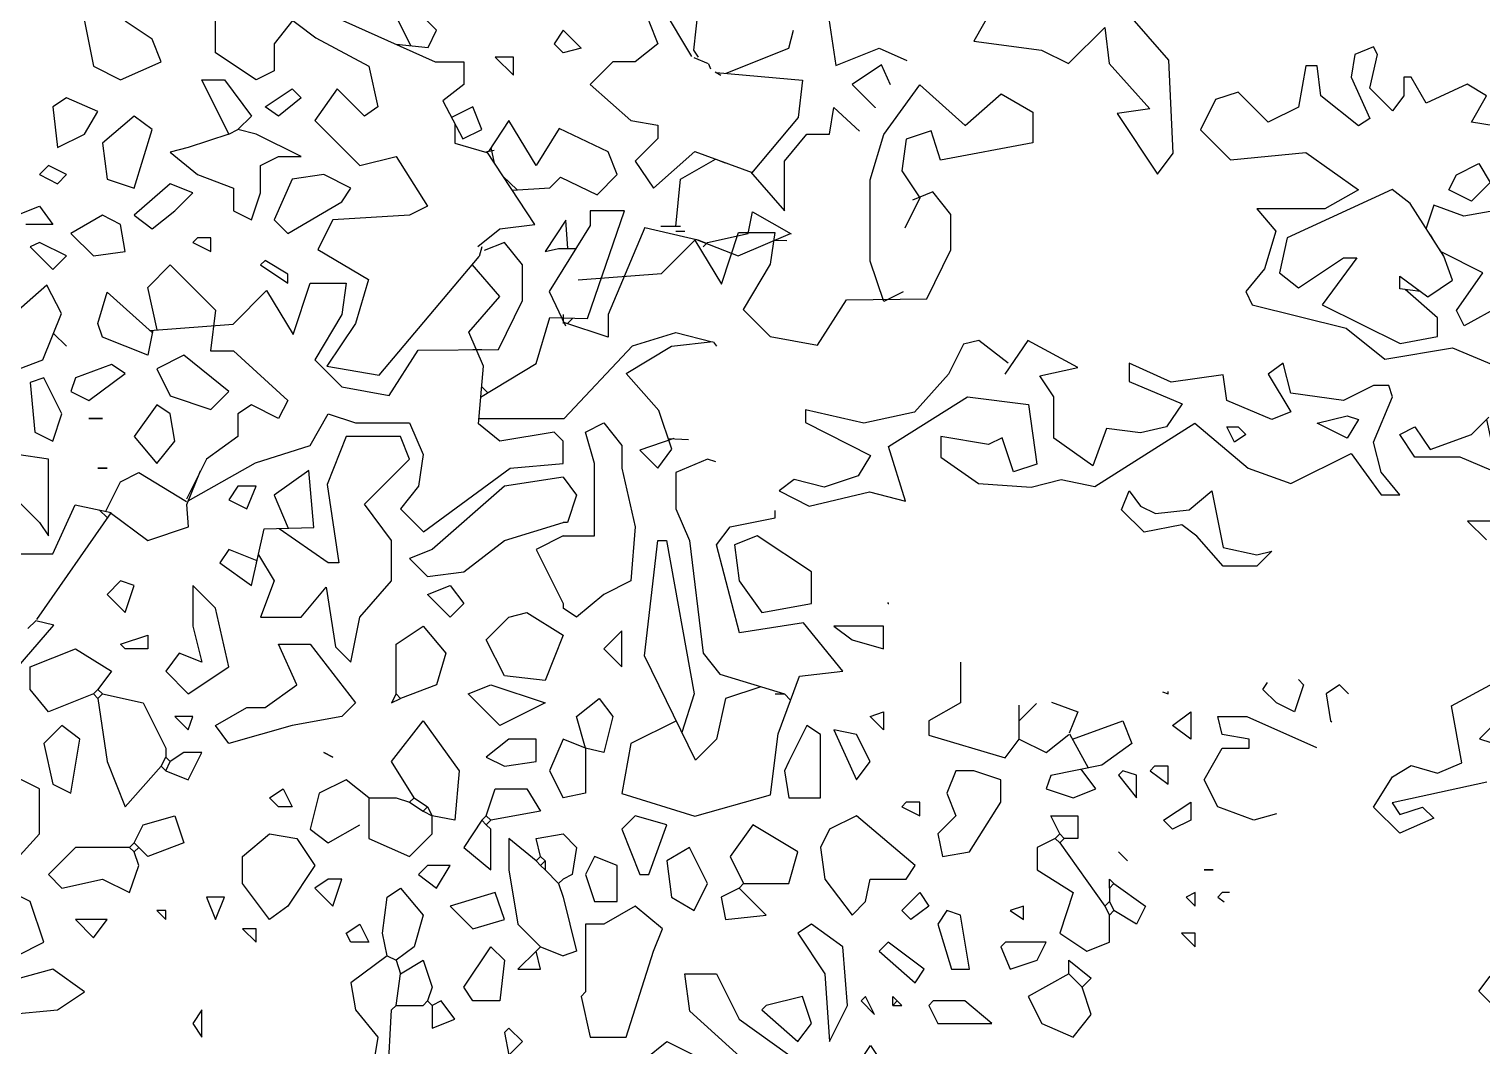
# Model space of a CAD drawing. Header units: metres. Extents: x -3.8 to 7.9, y -0.6 to 14.
# Drawn here: x -0.128 to 1.435, y 10.5 to 11.594 of the extents above; entities that cross this region are included whole.
import ezdxf

# ---------------------------------------------------------------- set-up
doc = ezdxf.new("R2010")
doc.units = ezdxf.units.M
doc.layers.add('ceco.net 88 green shadow', color=102, linetype='Continuous')
doc.layers.add('ceco.net 88 pair trees', color=7, linetype='Continuous')

msp = doc.modelspace()

# ---------------------------------------------------------------- linework, layer by layer
at = {"layer": 'ceco.net 88 green shadow', "linetype": 'Continuous'}
for p, q in [((-0.0687, 11.6029), (-0.059, 11.5543)), ((0.0042, 11.5835), (-0.025, 11.6029)), ((0.4464, 11.5932), (0.4367, 11.5786)), ((0.4464, 11.5932), (0.4659, 11.5737)), ((0.0139, 11.5592), (0.0042, 11.5835)), ((0.4367, 11.5786), (0.4464, 11.5689)), ((0.4659, 11.5737), (0.4464, 11.5689)), ((-0.0299, 11.5397), (0.0139, 11.5592)), ((0.3735, 11.564), (0.393, 11.5446)), ((0.393, 11.564), (0.3735, 11.564)), ((0.393, 11.5446), (0.393, 11.564)), ((-0.059, 11.5543), (-0.0299, 11.5397)), ((0.0868, 11.4814), (0.0576, 11.5397)), ((0.0576, 11.5397), (0.0819, 11.5397)), ((0.0819, 11.5397), (0.1111, 11.5008)), ((0.1257, 11.5106), (0.1548, 11.53)), ((0.1548, 11.53), (0.1645, 11.5203)), ((-0.0882, 11.5203), (-0.1028, 11.5106)), ((-0.1028, 11.5106), (-0.0979, 11.4668)), ((-0.0542, 11.5057), (-0.0882, 11.5203)), ((0.1402, 11.5008), (0.1257, 11.5106)), ((0.1645, 11.5203), (0.1402, 11.5008)), ((-0.0687, 11.4814), (-0.0542, 11.5057)), ((-0.0153, 11.5008), (-0.0493, 11.4717)), ((0.0042, 11.4863), (-0.0153, 11.5008)), ((0.1111, 11.5008), (0.0965, 11.4863)), ((-0.0979, 11.4668), (-0.0687, 11.4814)), ((-0.0153, 11.4231), (0.0042, 11.4863)), ((0.0868, 11.4814), (0.043, 11.4668)), ((0.0868, 11.4814), (0.0965, 11.4863)), ((0.1159, 11.4814), (0.0965, 11.4863)), ((0.1645, 11.4571), (0.1159, 11.4814)), ((-0.0493, 11.4717), (-0.0444, 11.4328)), ((0.043, 11.4668), (0.0236, 11.462)), ((0.0236, 11.462), (0.0528, 11.4377)), ((0.1208, 11.4474), (0.1402, 11.4571)), ((0.1402, 11.4571), (0.1645, 11.4571)), ((1.408, 11.4374), (1.4323, 11.4496)), ((1.4323, 11.4496), (1.4444, 11.4293)), ((-0.1076, 11.4474), (-0.1173, 11.4377)), ((-0.1173, 11.4377), (-0.0979, 11.4279)), ((-0.0882, 11.4377), (-0.1076, 11.4474)), ((-0.0979, 11.4279), (-0.0882, 11.4377)), ((-0.0444, 11.4328), (-0.0153, 11.4231)), ((0.0528, 11.4377), (0.0916, 11.4231)), ((0.1208, 11.4182), (0.1208, 11.4474)), ((0.1548, 11.4328), (0.1354, 11.3891)), ((0.1888, 11.4377), (0.1548, 11.4328)), ((0.218, 11.4231), (0.1888, 11.4377)), ((1.3999, 11.4212), (1.408, 11.4374)), ((0.0236, 11.4279), (-0.0153, 11.3939)), ((0.0479, 11.4182), (0.0236, 11.4279)), ((0.0285, 11.3988), (0.0479, 11.4182)), ((0.0916, 11.4231), (0.0916, 11.3988)), ((0.1111, 11.3891), (0.1208, 11.4182)), ((0.2083, 11.4085), (0.218, 11.4231)), ((1.4242, 11.4091), (1.3999, 11.4212)), ((1.4444, 11.4293), (1.4242, 11.4091)), ((-0.1416, 11.3939), (-0.1173, 11.4036)), ((-0.1173, 11.4036), (-0.1028, 11.3842)), ((0.15, 11.3745), (0.2083, 11.4085)), ((-0.0493, 11.3939), (-0.0833, 11.3745)), ((-0.0299, 11.3842), (-0.0493, 11.3939)), ((-0.0153, 11.3939), (0.0042, 11.3793)), ((0.0042, 11.3793), (0.0285, 11.3988)), ((0.0916, 11.3988), (0.1111, 11.3891)), ((0.1354, 11.3891), (0.15, 11.3745)), ((-0.1028, 11.3842), (-0.1319, 11.3842)), ((-0.0833, 11.3745), (-0.059, 11.3502)), ((-0.025, 11.355), (-0.0299, 11.3842)), ((0.0528, 11.3696), (0.0479, 11.3648)), ((0.0673, 11.3696), (0.0528, 11.3696)), ((0.0673, 11.355), (0.0673, 11.3696)), ((-0.1173, 11.3648), (-0.1271, 11.3599)), ((-0.1271, 11.3599), (-0.1028, 11.3356)), ((-0.0882, 11.3502), (-0.1173, 11.3648)), ((-0.059, 11.3502), (-0.025, 11.355)), ((0.0479, 11.3648), (0.0673, 11.355)), ((-0.1028, 11.3356), (-0.0882, 11.3502)), ((0.1257, 11.3453), (0.1208, 11.3405)), ((0.1208, 11.3405), (0.15, 11.321)), ((0.15, 11.3307), (0.1257, 11.3453)), ((0.15, 11.321), (0.15, 11.3307)), ((-0.0396, 11.2335), (-0.0785, 11.219)), ((-0.025, 11.2238), (-0.0396, 11.2335)), ((0.0382, 11.2433), (0.009, 11.2287)), ((0.009, 11.2287), (0.0236, 11.1995)), ((0.0868, 11.2044), (0.0382, 11.2433)), ((-0.1125, 11.219), (-0.1271, 11.2141)), ((-0.1271, 11.2141), (-0.1222, 11.1606)), ((-0.093, 11.1801), (-0.1125, 11.219)), ((-0.0785, 11.219), (-0.0833, 11.2044)), ((-0.0639, 11.1947), (-0.025, 11.2238)), ((-0.0833, 11.2044), (-0.0639, 11.1947)), ((0.0236, 11.1995), (0.0673, 11.1849)), ((0.0673, 11.1849), (0.0868, 11.2044)), ((0.009, 11.1898), (-0.0153, 11.1558)), ((0.0236, 11.1801), (0.009, 11.1898)), ((-0.1028, 11.1509), (-0.093, 11.1801)), ((-0.0639, 11.1752), (-0.0493, 11.1752)), ((-0.0493, 11.1752), (-0.0639, 11.1752)), ((0.0285, 11.1509), (0.0236, 11.1801)), ((0.4707, 11.1606), (0.4902, 11.1704)), ((0.4902, 11.1704), (0.5096, 11.1461)), ((1.2581, 11.1701), (1.2905, 11.1782)), ((1.2905, 11.1539), (1.2581, 11.1701)), ((1.2905, 11.1782), (1.3027, 11.1742)), ((1.3027, 11.1742), (1.2905, 11.1539)), ((-0.1222, 11.1606), (-0.1028, 11.1509)), ((-0.0153, 11.1558), (0.009, 11.1266)), ((0.009, 11.1266), (0.0285, 11.1509)), ((0.4804, 11.1266), (0.4707, 11.1606)), ((1.169, 11.1499), (1.1609, 11.1661)), ((1.1609, 11.1661), (1.1731, 11.1661)), ((1.1812, 11.158), (1.169, 11.1499)), ((1.1731, 11.1661), (1.1812, 11.158)), ((-0.1076, 11.1315), (-0.1416, 11.1363)), ((0.5096, 11.1461), (0.5096, 11.1218)), ((-0.1076, 11.0489), (-0.1076, 11.1315)), ((-0.0542, 11.1218), (-0.0444, 11.1218)), ((-0.0444, 11.1218), (-0.0542, 11.1218)), ((0.4804, 11.0489), (0.4804, 11.1266)), ((0.5096, 11.1218), (0.5242, 11.0586)), ((0.4464, 11.112), (0.3832, 11.1023)), ((0.4464, 11.112), (0.461, 11.0926)), ((0.0965, 11.1023), (0.0868, 11.0877)), ((0.1159, 11.1023), (0.0965, 11.1023)), ((0.1062, 11.078), (0.1159, 11.1023)), ((0.3832, 11.1023), (0.3055, 11.0343)), ((0.461, 11.0926), (0.4513, 11.0634)), ((1.0475, 11.077), (1.0556, 11.0972)), ((1.0556, 11.0972), (1.0678, 11.081)), ((1.1204, 11.077), (1.1447, 11.0972)), ((1.1447, 11.0972), (1.1569, 11.0365)), ((-0.1416, 11.0877), (-0.1173, 11.0634)), ((0.0868, 11.0877), (0.1062, 11.078)), ((1.0718, 11.0527), (1.0475, 11.077)), ((1.0678, 11.081), (1.084, 11.0729)), ((1.084, 11.0729), (1.1204, 11.077)), ((-0.1173, 11.0634), (-0.1076, 11.0489)), ((0.3832, 11.044), (0.4464, 11.0634)), ((0.4513, 11.0634), (0.4464, 11.0634)), ((0.5242, 11.0586), (0.5193, 11.0003)), ((1.1123, 11.0608), (1.0718, 11.0527)), ((1.1285, 11.0486), (1.1123, 11.0608)), ((1.4444, 11.0648), (1.4201, 11.0648)), ((1.4201, 11.0648), (1.4404, 11.0446)), ((0.3395, 11.01), (0.3832, 11.044)), ((0.4464, 11.0489), (0.4173, 11.0343)), ((0.4464, 11.0489), (0.4804, 11.0489)), ((0.6554, 11.0489), (0.6311, 11.0391)), ((0.7137, 11.01), (0.6554, 11.0489)), ((1.1569, 11.0162), (1.1285, 11.0486)), ((0.3055, 11.0343), (0.2812, 11.0246)), ((0.4173, 11.0343), (0.4464, 10.976)), ((0.6311, 11.0391), (0.636, 11.0003)), ((1.1569, 11.0365), (1.1933, 11.0284)), ((1.2095, 11.0324), (1.1933, 11.0162)), ((1.1933, 11.0284), (1.2095, 11.0324)), ((0.2812, 11.0246), (0.3006, 11.0051)), ((0.3006, 11.0051), (0.3395, 11.01)), ((0.7137, 10.976), (0.7137, 11.01)), ((1.1933, 11.0162), (1.1569, 11.0162)), ((-0.0299, 11.0003), (-0.0444, 10.9857)), ((-0.0153, 10.9954), (-0.0299, 11.0003)), ((-0.025, 10.9662), (-0.0153, 10.9954)), ((0.0722, 10.9711), (0.0479, 10.9954)), ((0.0479, 10.9954), (0.0479, 10.9517)), ((0.3006, 10.9857), (0.3249, 10.9954)), ((0.3249, 10.9954), (0.3395, 10.976)), ((0.5193, 11.0003), (0.4902, 10.9857)), ((0.636, 11.0003), (0.6603, 10.9662)), ((-0.0444, 10.9857), (-0.025, 10.9662)), ((0.3249, 10.9614), (0.3006, 10.9857)), ((0.4902, 10.9857), (0.461, 10.9614)), ((0.0868, 10.9079), (0.0722, 10.9711)), ((0.3395, 10.976), (0.3249, 10.9614)), ((0.3881, 10.9614), (0.4075, 10.9662)), ((0.4075, 10.9662), (0.4464, 10.9419)), ((0.4464, 10.976), (0.4464, 10.9711)), ((0.461, 10.9614), (0.4464, 10.9711)), ((0.6603, 10.9662), (0.7137, 10.976)), ((0.7958, 10.9771), (0.7963, 10.976)), ((0.7963, 10.976), (0.7969, 10.9762)), ((0.0479, 10.9517), (0.0576, 10.9128)), ((0.2666, 10.9322), (0.2958, 10.9517)), ((0.2958, 10.9517), (0.3201, 10.9225)), ((0.3638, 10.9371), (0.3881, 10.9614)), ((0.738, 10.9517), (0.7575, 10.9371)), ((0.7915, 10.9517), (0.738, 10.9517)), ((0.7915, 10.9274), (0.7915, 10.9517)), ((-0.0299, 10.9322), (-0.0007, 10.9419)), ((-0.025, 10.9274), (-0.0299, 10.9322)), ((-0.0007, 10.9419), (-0.0007, 10.9274)), ((0.1597, 10.8885), (0.1402, 10.9322)), ((0.1402, 10.9322), (0.1743, 10.9322)), ((0.1743, 10.9322), (0.2229, 10.869)), ((0.2666, 10.9128), (0.2666, 10.9322)), ((0.3832, 10.8982), (0.3638, 10.9371)), ((0.4464, 10.9419), (0.427, 10.8933)), ((0.5096, 10.9468), (0.4902, 10.9274)), ((0.5096, 10.9079), (0.5096, 10.9468)), ((0.7575, 10.9371), (0.7915, 10.9274)), ((-0.1271, 10.9079), (-0.0785, 10.9274)), ((-0.0785, 10.9274), (-0.0396, 10.9031)), ((-0.0007, 10.9274), (-0.025, 10.9274)), ((0.0333, 10.9225), (0.0187, 10.9031)), ((0.0576, 10.9128), (0.0333, 10.9225)), ((0.3201, 10.9225), (0.3103, 10.8885)), ((0.4902, 10.9274), (0.5096, 10.9079)), ((-0.1271, 10.8836), (-0.1271, 10.9079)), ((-0.0396, 10.9031), (-0.0542, 10.8836)), ((0.0187, 10.9031), (0.043, 10.8788)), ((0.043, 10.8788), (0.0868, 10.9079)), ((0.2666, 10.8788), (0.2666, 10.9128)), ((0.1257, 10.8642), (0.1597, 10.8885)), ((0.3103, 10.8885), (0.2715, 10.8739)), ((0.3444, 10.8788), (0.3687, 10.8885)), ((0.3687, 10.8885), (0.427, 10.869)), ((0.427, 10.8933), (0.3832, 10.8982)), ((1.1997, 10.8836), (1.2047, 10.8911)), ((1.2435, 10.8885), (1.2337, 10.8593)), ((1.2379, 10.8941), (1.2435, 10.8885)), ((1.2823, 10.8885), (1.2678, 10.8788)), ((1.292, 10.8788), (1.2823, 10.8885)), ((-0.1076, 10.8593), (-0.1271, 10.8836)), ((-0.059, 10.8788), (-0.1076, 10.8593)), ((-0.059, 10.8788), (-0.0542, 10.8836)), ((-0.059, 10.8788), (-0.0542, 10.8739)), ((-0.0542, 10.8836), (-0.0493, 10.8788)), ((-0.0542, 10.8739), (-0.0493, 10.8788)), ((-0.0542, 10.8739), (-0.0444, 10.8059)), ((-0.0493, 10.8788), (-0.0056, 10.869)), ((-0.0056, 10.869), (0.0187, 10.8204)), ((0.2229, 10.869), (0.2083, 10.8545)), ((0.2666, 10.8788), (0.2617, 10.869)), ((0.2617, 10.869), (0.2715, 10.8739)), ((0.2666, 10.8788), (0.2715, 10.8739)), ((0.3784, 10.8447), (0.3444, 10.8788)), ((0.427, 10.869), (0.3784, 10.8447)), ((0.461, 10.8545), (0.4853, 10.8739)), ((0.4853, 10.8739), (0.4999, 10.8545)), ((0.6748, 10.8788), (0.6846, 10.8788)), ((1.0916, 10.8808), (1.0977, 10.8788)), ((1.0977, 10.8788), (1.0977, 10.8813)), ((1.2143, 10.869), (1.1997, 10.8836)), ((1.2337, 10.8593), (1.2143, 10.869)), ((1.2678, 10.8788), (1.2726, 10.8496)), ((0.0285, 10.8545), (0.043, 10.8399)), ((0.0479, 10.8545), (0.0285, 10.8545)), ((0.043, 10.8399), (0.0479, 10.8545)), ((0.0722, 10.8447), (0.1062, 10.8642)), ((0.1062, 10.8642), (0.1257, 10.8642)), ((0.2083, 10.8545), (0.1548, 10.8447)), ((0.4707, 10.8204), (0.461, 10.8545)), ((0.4999, 10.8545), (0.4902, 10.8156)), ((0.7769, 10.8545), (0.7915, 10.8593)), ((0.7915, 10.8399), (0.7769, 10.8545)), ((0.7915, 10.8593), (0.7915, 10.8399)), ((1.1025, 10.8447), (1.122, 10.8593)), ((1.122, 10.8593), (1.122, 10.8302)), ((-0.093, 10.8447), (-0.1125, 10.8253)), ((-0.0736, 10.8302), (-0.093, 10.8447)), ((0.0868, 10.8253), (0.0722, 10.8447)), ((0.1548, 10.8447), (0.0868, 10.8253)), ((0.2617, 10.8059), (0.2958, 10.8496)), ((0.2958, 10.8496), (0.3346, 10.7961)), ((0.7089, 10.8447), (0.6894, 10.8059)), ((0.7234, 10.835), (0.7089, 10.8447)), ((0.738, 10.8399), (0.7623, 10.7864)), ((0.7623, 10.835), (0.738, 10.8399)), ((1.122, 10.8302), (1.1025, 10.8447)), ((1.2726, 10.8496), (1.2739, 10.8486)), ((-0.1125, 10.8253), (-0.1028, 10.7816)), ((-0.0833, 10.7718), (-0.0736, 10.8302)), ((0.3881, 10.8302), (0.3638, 10.8107)), ((0.4173, 10.8302), (0.3881, 10.8302)), ((0.4173, 10.8059), (0.4173, 10.8302)), ((0.4464, 10.8302), (0.4318, 10.7961)), ((0.4707, 10.8204), (0.4464, 10.8302)), ((0.7234, 10.8059), (0.7234, 10.835)), ((0.7769, 10.8059), (0.7623, 10.835)), ((0.0139, 10.801), (0.0187, 10.8107)), ((0.0187, 10.8204), (0.0187, 10.8107)), ((0.0187, 10.8107), (0.0236, 10.8059)), ((0.0382, 10.8156), (0.0236, 10.8059)), ((0.0576, 10.8156), (0.0382, 10.8156)), ((0.043, 10.7864), (0.0576, 10.8156)), ((0.1888, 10.8156), (0.1986, 10.8107)), ((0.1986, 10.8107), (0.1888, 10.8156)), ((0.3638, 10.8107), (0.3832, 10.801)), ((0.4707, 10.8204), (0.4707, 10.7718)), ((0.4902, 10.8156), (0.4707, 10.8204)), ((-0.0444, 10.8059), (-0.025, 10.7573)), ((-0.025, 10.7573), (0.0139, 10.801)), ((0.0139, 10.801), (0.0187, 10.7961)), ((0.0187, 10.7961), (0.0236, 10.8059)), ((0.0187, 10.7961), (0.043, 10.7864)), ((0.286, 10.767), (0.2617, 10.8059)), ((0.3346, 10.7961), (0.3298, 10.7427)), ((0.3832, 10.801), (0.4173, 10.8059)), ((0.4318, 10.7961), (0.4464, 10.767)), ((0.6894, 10.8059), (0.6846, 10.7961)), ((0.6846, 10.7961), (0.6894, 10.767)), ((0.7234, 10.767), (0.7234, 10.8059)), ((0.7623, 10.7864), (0.7769, 10.8059)), ((0.8692, 10.7961), (0.8595, 10.7718)), ((0.8887, 10.7961), (0.8692, 10.7961)), ((0.9178, 10.7864), (0.8887, 10.7961)), ((1.0491, 10.7961), (1.0442, 10.7913)), ((1.0442, 10.7913), (1.0636, 10.767)), ((1.0636, 10.7913), (1.0491, 10.7961)), ((1.0636, 10.767), (1.0636, 10.7913)), ((1.0831, 10.801), (1.0782, 10.7961)), ((1.0782, 10.7961), (1.0977, 10.7816)), ((1.0977, 10.801), (1.0831, 10.801)), ((1.0977, 10.7816), (1.0977, 10.801)), ((-0.1028, 10.7816), (-0.0833, 10.7718)), ((0.1305, 10.767), (0.1451, 10.7767)), ((0.1451, 10.7767), (0.1548, 10.7573)), ((0.2131, 10.7864), (0.184, 10.7718)), ((0.2374, 10.767), (0.2131, 10.7864)), ((0.3638, 10.7475), (0.3735, 10.7767)), ((0.3735, 10.7767), (0.4075, 10.7767)), ((0.4075, 10.7767), (0.4221, 10.7524)), ((0.9178, 10.7621), (0.9178, 10.7864)), ((0.1402, 10.7573), (0.1305, 10.767)), ((0.184, 10.7718), (0.1743, 10.733)), ((0.2374, 10.767), (0.2374, 10.7232)), ((0.2374, 10.767), (0.2666, 10.767)), ((0.2666, 10.767), (0.2812, 10.7621)), ((0.2812, 10.7621), (0.286, 10.767)), ((0.2812, 10.7621), (0.2958, 10.7524)), ((0.286, 10.767), (0.3006, 10.7573)), ((0.4707, 10.7718), (0.4464, 10.767)), ((0.6894, 10.767), (0.7234, 10.767)), ((0.8158, 10.7621), (0.8109, 10.7573)), ((0.8304, 10.7621), (0.8158, 10.7621)), ((0.8304, 10.7475), (0.8304, 10.7621)), ((0.8595, 10.7718), (0.8692, 10.7475)), ((0.8838, 10.7087), (0.9178, 10.7621)), ((1.0928, 10.7427), (1.122, 10.7621)), ((1.122, 10.7621), (1.122, 10.7427)), ((-0.0056, 10.7378), (0.0285, 10.7475)), ((0.0285, 10.7475), (0.0382, 10.7184)), ((0.1548, 10.7573), (0.1402, 10.7573)), ((0.2958, 10.7524), (0.3006, 10.7573)), ((0.2958, 10.7524), (0.3055, 10.7475)), ((0.3006, 10.7573), (0.3055, 10.7475)), ((0.3055, 10.7281), (0.3055, 10.7475)), ((0.3298, 10.7427), (0.3055, 10.7475)), ((0.3589, 10.7427), (0.3638, 10.7475)), ((0.3638, 10.7475), (0.3687, 10.7427)), ((0.4221, 10.7524), (0.3687, 10.7427)), ((0.5242, 10.7475), (0.5096, 10.733)), ((0.5582, 10.7378), (0.5242, 10.7475)), ((0.7623, 10.7475), (0.7332, 10.733)), ((0.8255, 10.6941), (0.7623, 10.7475)), ((0.8109, 10.7573), (0.8304, 10.7475)), ((0.8692, 10.7475), (0.8498, 10.7281)), ((0.981, 10.7281), (0.9713, 10.7475)), ((0.9713, 10.7475), (1.0005, 10.7475)), ((1.0005, 10.7475), (1.0005, 10.7232)), ((-0.0153, 10.7184), (-0.0056, 10.7378)), ((0.1743, 10.733), (0.1937, 10.7184)), ((0.1937, 10.7184), (0.2277, 10.7378)), ((0.3589, 10.7427), (0.3395, 10.7135)), ((0.3589, 10.7427), (0.3638, 10.7378)), ((0.3638, 10.7378), (0.3687, 10.7427)), ((0.3687, 10.733), (0.3638, 10.7378)), ((0.3687, 10.6892), (0.3687, 10.733)), ((0.5096, 10.733), (0.529, 10.6844)), ((0.5388, 10.6844), (0.5582, 10.7378)), ((0.6505, 10.7378), (0.6262, 10.7038)), ((0.6991, 10.7087), (0.6505, 10.7378)), ((0.7332, 10.733), (0.7234, 10.7135)), ((1.1025, 10.733), (1.0928, 10.7427)), ((1.122, 10.7427), (1.1025, 10.733)), ((-0.0785, 10.7135), (-0.1076, 10.6844)), ((-0.0201, 10.7135), (-0.0785, 10.7135)), ((-0.0201, 10.7135), (-0.0153, 10.7184)), ((-0.0201, 10.7135), (-0.0153, 10.7087)), ((-0.0153, 10.7184), (-0.0104, 10.7135)), ((-0.0153, 10.7087), (-0.0104, 10.7135)), ((-0.0007, 10.7038), (-0.0104, 10.7135)), ((0.0382, 10.7184), (-0.0007, 10.7038)), ((0.1014, 10.7038), (0.1305, 10.7281)), ((0.1305, 10.7281), (0.1597, 10.7232)), ((0.1597, 10.7232), (0.1791, 10.6941)), ((0.2374, 10.7232), (0.2812, 10.7038)), ((0.2812, 10.7038), (0.3055, 10.7281)), ((0.3395, 10.7135), (0.3687, 10.6892)), ((0.4173, 10.6989), (0.3881, 10.7232)), ((0.3881, 10.7232), (0.3881, 10.6892)), ((0.4173, 10.7232), (0.4464, 10.7281)), ((0.4221, 10.7038), (0.4173, 10.7232)), ((0.4464, 10.7281), (0.461, 10.7135)), ((0.461, 10.7135), (0.4561, 10.6844)), ((0.5825, 10.7135), (0.5582, 10.6989)), ((0.6019, 10.6746), (0.5825, 10.7135)), ((0.7234, 10.7135), (0.7283, 10.6795)), ((0.8498, 10.7281), (0.8547, 10.7038)), ((0.9762, 10.7232), (0.9567, 10.7135)), ((0.9567, 10.7135), (0.9567, 10.6892)), ((0.9762, 10.7232), (0.981, 10.7281)), ((0.9762, 10.7232), (0.981, 10.7184)), ((0.981, 10.7281), (0.9859, 10.7232)), ((0.981, 10.7184), (0.9859, 10.7232)), ((0.981, 10.7184), (1.0296, 10.6503)), ((1.0005, 10.7232), (0.9859, 10.7232)), ((-0.0104, 10.6941), (-0.0153, 10.7087)), ((0.1014, 10.6746), (0.1014, 10.7038)), ((0.4173, 10.6989), (0.4221, 10.7038)), ((0.4173, 10.6989), (0.4221, 10.6941)), ((0.4221, 10.7038), (0.427, 10.6989)), ((0.4221, 10.6941), (0.427, 10.6989)), ((0.427, 10.6989), (0.427, 10.6892)), ((0.4804, 10.7038), (0.4707, 10.6844)), ((0.5047, 10.6941), (0.4804, 10.7038)), ((0.5582, 10.6989), (0.5631, 10.6601)), ((0.6262, 10.7038), (0.6408, 10.6746)), ((0.6894, 10.6746), (0.6991, 10.7087)), ((0.8547, 10.7038), (0.8838, 10.7087)), ((1.0442, 10.7087), (1.0539, 10.6989)), ((1.0539, 10.6989), (1.0442, 10.7087)), ((-0.1076, 10.6844), (-0.093, 10.6698)), ((-0.0201, 10.6649), (-0.0104, 10.6941)), ((0.1791, 10.6941), (0.15, 10.6503)), ((0.3006, 10.6941), (0.2909, 10.6844)), ((0.2909, 10.6844), (0.3103, 10.6698)), ((0.3249, 10.6941), (0.3006, 10.6941)), ((0.3103, 10.6698), (0.3249, 10.6941)), ((0.3881, 10.6892), (0.3978, 10.6309)), ((0.4221, 10.6941), (0.427, 10.6892)), ((0.427, 10.6892), (0.4416, 10.6746)), ((0.4561, 10.6844), (0.4464, 10.6795)), ((0.4707, 10.6844), (0.4804, 10.6552)), ((0.5047, 10.6552), (0.5047, 10.6941)), ((0.529, 10.6844), (0.5388, 10.6844)), ((0.8158, 10.6795), (0.8255, 10.6941)), ((0.9567, 10.6892), (0.9956, 10.6649)), ((1.1365, 10.6892), (1.1463, 10.6892)), ((1.1463, 10.6892), (1.1365, 10.6892)), ((-0.093, 10.6698), (-0.0493, 10.6795)), ((-0.0493, 10.6795), (-0.0201, 10.6649)), ((0.1305, 10.6358), (0.1014, 10.6746)), ((0.1937, 10.6795), (0.1791, 10.6698)), ((0.1791, 10.6698), (0.1986, 10.6503)), ((0.2083, 10.6795), (0.1937, 10.6795)), ((0.1986, 10.6503), (0.2083, 10.6795)), ((0.2569, 10.6601), (0.2715, 10.6698)), ((0.2715, 10.6698), (0.2958, 10.6406)), ((0.4416, 10.6746), (0.4464, 10.6795)), ((0.4416, 10.6746), (0.4464, 10.6601)), ((0.5874, 10.6455), (0.6019, 10.6746)), ((0.636, 10.6698), (0.6165, 10.6601)), ((0.636, 10.6698), (0.6408, 10.6746)), ((0.6651, 10.6406), (0.636, 10.6698)), ((0.6408, 10.6746), (0.6894, 10.6746)), ((0.7283, 10.6795), (0.7575, 10.6406)), ((0.772, 10.6552), (0.7769, 10.6795)), ((0.7769, 10.6795), (0.8158, 10.6795)), ((1.0345, 10.6698), (1.0345, 10.6795)), ((1.0345, 10.6795), (1.0393, 10.6746)), ((1.0345, 10.6698), (1.0393, 10.6746)), ((1.0345, 10.6698), (1.0345, 10.6552)), ((1.0393, 10.6746), (1.0734, 10.6503)), ((0.0625, 10.6601), (0.0722, 10.6358)), ((0.0819, 10.6601), (0.0625, 10.6601)), ((0.0722, 10.6358), (0.0819, 10.6601)), ((0.15, 10.6503), (0.1305, 10.6358)), ((0.252, 10.6212), (0.2569, 10.6601)), ((0.3735, 10.6649), (0.3249, 10.6503)), ((0.3249, 10.6503), (0.3492, 10.626)), ((0.3832, 10.6358), (0.3735, 10.6649)), ((0.4464, 10.6601), (0.461, 10.6017)), ((0.4804, 10.6552), (0.5047, 10.6552)), ((0.5242, 10.6503), (0.4902, 10.6309)), ((0.5533, 10.626), (0.5242, 10.6503)), ((0.5631, 10.6601), (0.5874, 10.6455)), ((0.6165, 10.6601), (0.6214, 10.6358)), ((0.7575, 10.6406), (0.772, 10.6552)), ((0.8109, 10.6455), (0.8304, 10.6649)), ((0.8401, 10.6503), (0.8206, 10.6358)), ((0.8304, 10.6649), (0.8401, 10.6503)), ((0.9421, 10.6503), (0.9276, 10.6455)), ((0.9421, 10.6358), (0.9421, 10.6503)), ((0.9956, 10.6649), (0.981, 10.6212)), ((1.0296, 10.6503), (1.0345, 10.6552)), ((1.0296, 10.6503), (1.0345, 10.6406)), ((1.0345, 10.6552), (1.0393, 10.6455)), ((1.0734, 10.6503), (1.0636, 10.6309)), ((1.1268, 10.6649), (1.1171, 10.6601)), ((1.1171, 10.6601), (1.1268, 10.6503)), ((1.1268, 10.6503), (1.1268, 10.6649)), ((1.156, 10.6649), (1.1511, 10.6601)), ((1.1511, 10.6601), (1.1579, 10.655)), ((1.1638, 10.6649), (1.156, 10.6649)), ((-0.0785, 10.6358), (-0.059, 10.6163)), ((-0.0444, 10.6358), (-0.0785, 10.6358)), ((-0.059, 10.6163), (-0.0444, 10.6358)), ((0.009, 10.6455), (0.0187, 10.6358)), ((0.0187, 10.6455), (0.009, 10.6455)), ((0.0187, 10.6358), (0.0187, 10.6455)), ((0.2958, 10.6406), (0.286, 10.6066)), ((0.3492, 10.626), (0.3832, 10.6358)), ((0.6214, 10.6358), (0.6651, 10.6406)), ((0.8206, 10.6358), (0.8109, 10.6455)), ((0.8595, 10.6455), (0.8498, 10.6309)), ((0.8741, 10.6406), (0.8595, 10.6455)), ((0.8838, 10.5823), (0.8741, 10.6406)), ((0.9276, 10.6455), (0.9421, 10.6358)), ((1.0345, 10.6406), (1.0393, 10.6455)), ((1.0345, 10.6115), (1.0345, 10.6406)), ((1.0636, 10.6309), (1.0393, 10.6455)), ((0.1014, 10.626), (0.1159, 10.6115)), ((0.1159, 10.626), (0.1014, 10.626)), ((0.1159, 10.6115), (0.1159, 10.626)), ((0.2131, 10.6212), (0.2277, 10.6309)), ((0.218, 10.6115), (0.2131, 10.6212)), ((0.2277, 10.6309), (0.2374, 10.6115)), ((0.2569, 10.5969), (0.252, 10.6212)), ((0.3978, 10.6309), (0.4221, 10.6066)), ((0.4902, 10.6309), (0.4707, 10.6309)), ((0.4707, 10.6309), (0.4707, 10.558)), ((0.5436, 10.6017), (0.5533, 10.626)), ((0.7137, 10.6309), (0.6991, 10.6212)), ((0.6991, 10.6212), (0.7283, 10.5774)), ((0.7477, 10.6066), (0.7137, 10.6309)), ((0.8498, 10.6309), (0.8644, 10.5823)), ((0.981, 10.6212), (1.0102, 10.6017)), ((1.1122, 10.6212), (1.1268, 10.6066)), ((1.1268, 10.6212), (1.1122, 10.6212)), ((1.1268, 10.6066), (1.1268, 10.6212)), ((0.2374, 10.6115), (0.218, 10.6115)), ((0.286, 10.6066), (0.2666, 10.592)), ((0.3395, 10.5629), (0.3687, 10.6066)), ((0.3687, 10.6066), (0.3832, 10.592)), ((0.4173, 10.6017), (0.4221, 10.6066)), ((0.4221, 10.6066), (0.4464, 10.5969)), ((0.7526, 10.5434), (0.7477, 10.6066)), ((0.7963, 10.6115), (0.7866, 10.6017)), ((0.8352, 10.5823), (0.7963, 10.6115)), ((0.9227, 10.6115), (0.9178, 10.6066)), ((0.9178, 10.6066), (0.9276, 10.5823)), ((0.9664, 10.6115), (0.9227, 10.6115)), ((0.9567, 10.592), (0.9664, 10.6115)), ((1.0102, 10.6017), (1.0345, 10.6115)), ((0.2569, 10.5969), (0.218, 10.5677)), ((0.2569, 10.5969), (0.2666, 10.592)), ((0.2666, 10.592), (0.2715, 10.5774)), ((0.2715, 10.5774), (0.2958, 10.592)), ((0.2958, 10.592), (0.3055, 10.5629)), ((0.3832, 10.592), (0.3784, 10.5483)), ((0.4173, 10.6017), (0.3978, 10.5823)), ((0.4221, 10.5823), (0.4173, 10.6017)), ((0.461, 10.6017), (0.4464, 10.5969)), ((0.5145, 10.5094), (0.5436, 10.6017)), ((0.7866, 10.6017), (0.8255, 10.5677)), ((0.9276, 10.5823), (0.9567, 10.592)), ((0.9907, 10.5774), (0.9907, 10.592)), ((0.9907, 10.592), (1.015, 10.5726)), ((-0.1028, 10.5823), (-0.1562, 10.5677)), ((-0.0687, 10.558), (-0.1028, 10.5823)), ((0.2666, 10.5434), (0.2715, 10.5774)), ((0.3978, 10.5823), (0.4221, 10.5823)), ((0.7283, 10.5774), (0.7332, 10.5045)), ((0.8255, 10.5677), (0.8352, 10.5823)), ((0.8644, 10.5823), (0.8838, 10.5823)), ((0.9907, 10.5774), (0.947, 10.5531)), ((0.9907, 10.5774), (1.0053, 10.5629)), ((1.015, 10.5726), (1.0053, 10.5629)), ((-0.0979, 10.5386), (-0.0687, 10.558)), ((0.218, 10.5677), (0.2229, 10.5386)), ((0.3055, 10.5629), (0.3006, 10.5483)), ((0.3492, 10.5483), (0.3395, 10.5629)), ((0.4707, 10.558), (0.4659, 10.5531)), ((1.015, 10.5337), (1.0053, 10.5629)), ((0.2617, 10.5386), (0.2666, 10.5434)), ((0.2666, 10.5434), (0.2958, 10.5434)), ((0.2958, 10.5434), (0.3006, 10.5483)), ((0.3006, 10.5483), (0.3055, 10.5434)), ((0.3152, 10.5483), (0.3055, 10.5434)), ((0.3055, 10.5434), (0.3055, 10.5191)), ((0.3298, 10.5288), (0.3152, 10.5483)), ((0.3784, 10.5483), (0.3492, 10.5483)), ((0.4659, 10.5531), (0.4756, 10.5094)), ((0.6651, 10.5434), (0.6603, 10.5386)), ((0.704, 10.5531), (0.6651, 10.5434)), ((0.7137, 10.524), (0.704, 10.5531)), ((0.7332, 10.5045), (0.7526, 10.5434)), ((0.772, 10.5531), (0.7672, 10.5483)), ((0.7672, 10.5483), (0.7818, 10.5337)), ((0.7818, 10.5337), (0.772, 10.5531)), ((0.8012, 10.5434), (0.8012, 10.5531)), ((0.8012, 10.5531), (0.8061, 10.5483)), ((0.8012, 10.5434), (0.8061, 10.5483)), ((0.8012, 10.5434), (0.8109, 10.5434)), ((0.8109, 10.5434), (0.8061, 10.5483)), ((0.8449, 10.5483), (0.8401, 10.5434)), ((0.8401, 10.5434), (0.8498, 10.524)), ((0.879, 10.5483), (0.8449, 10.5483)), ((0.9081, 10.524), (0.879, 10.5483)), ((0.947, 10.5531), (0.9616, 10.524)), ((-0.1514, 10.5337), (-0.0979, 10.5386)), ((0.0576, 10.5386), (0.0479, 10.524)), ((0.0576, 10.5094), (0.0576, 10.5386)), ((0.2229, 10.5386), (0.2472, 10.5094)), ((0.2569, 10.4511), (0.2617, 10.5386)), ((0.3055, 10.5191), (0.3298, 10.5288)), ((0.6603, 10.5386), (0.6991, 10.5045)), ((0.9956, 10.5094), (1.015, 10.5337)), ((0.0479, 10.524), (0.0576, 10.5094)), ((0.2472, 10.5094), (0.2374, 10.4511)), ((0.3881, 10.5191), (0.3832, 10.5143)), ((0.3832, 10.5143), (0.3881, 10.49)), ((0.4027, 10.5045), (0.3881, 10.5191)), ((0.4756, 10.5094), (0.5145, 10.5094)), ((0.6991, 10.5045), (0.7137, 10.524)), ((0.8498, 10.524), (0.9081, 10.524)), ((0.9616, 10.524), (0.9956, 10.5094)), ((0.3881, 10.49), (0.4027, 10.5045)), ((0.5339, 10.4851), (0.5582, 10.5045)), ((0.5582, 10.5045), (0.5874, 10.49))]:
    msp.add_line(p, q, dxfattribs=at)
at = {"layer": 'ceco.net 88 pair trees', "linetype": 'Continuous'}
for p, q in [((0.5922, 11.564), (0.5871, 11.5716)), ((0.6029, 11.557), (0.5874, 11.5633)), ((0.6029, 11.557), (0.6051, 11.5516)), ((0.6102, 11.5485), (0.6163, 11.5446)), ((0.6112, 11.5477), (0.704, 11.5395)), ((0.3633, 11.4622), (0.3723, 11.4642)), ((0.3687, 11.4668), (0.3723, 11.4501)), ((0.6107, 11.4544), (0.6209, 11.4505)), ((0.3815, 11.4362), (0.3971, 11.4214)), ((0.5344, 11.3808), (0.5915, 11.3674)), ((0.5728, 11.3818), (0.5516, 11.3818)), ((0.5679, 11.3769), (0.5776, 11.3769)), ((1.3849, 11.3651), (1.38, 11.3728)), ((0.3589, 11.3599), (0.356, 11.3497)), ((0.5915, 11.3674), (0.5998, 11.3643)), ((0.5971, 11.3599), (0.6019, 11.3648)), ((0.6736, 11.367), (0.6872, 11.3667)), ((1.3944, 11.3499), (1.3897, 11.3576)), ((0.4314, 11.312), (0.4489, 11.2749)), ((0.4464, 11.287), (0.4464, 11.2773)), ((0.4571, 11.2831), (0.4513, 11.2773)), ((-0.102, 11.2668), (-0.0882, 11.253)), ((0.3492, 11.2493), (0.3589, 11.2493)), ((0.6083, 11.2574), (0.6115, 11.2532)), ((0.3587, 11.2095), (0.3653, 11.2029)), ((0.5597, 11.1538), (0.5816, 11.1526)), ((0.0413, 11.0826), (0.0562, 11.1188)), ((-0.12, 10.9587), (-0.0401, 11.0737)), ((-0.0529, 11.0768), (-0.0439, 11.0681)), ((0.1164, 11.0197), (0.1186, 11.0289)), ((-0.1297, 10.949), (-0.1212, 10.9575)), ((0.9373, 10.8496), (0.9561, 10.8685)), ((0.9373, 10.8302), (0.9373, 10.8667)), ((0.9917, 10.8358), (1.0116, 10.7991))]:
    msp.add_line(p, q, dxfattribs=at)
for points in [[(0.8751, 11.6522), (0.923, 11.6549), (0.9371, 11.6641), (0.9565, 11.6398), (0.9322, 11.6155), (0.9079, 11.6155), (0.8885, 11.5815), (0.9614, 11.5718), (0.9905, 11.5572), (1.0294, 11.5961), (1.0343, 11.5572), (1.078, 11.5086), (1.043, 11.5035), (1.0863, 11.4383), (1.103, 11.4609), (1.0984, 11.5608), (1.0343, 11.6349), (0.9759, 11.7419), (0.9468, 11.7516), (0.9684, 11.7839), (0.9239, 11.7822), (0.9176, 11.771), (0.9004, 11.7727)], [(0.2666, 11.5781), (0.3011, 11.5745), (0.3103, 11.5932), (0.2569, 11.6466), (0.2326, 11.6223), (0.2617, 11.6175), (0.2824, 11.5764)], [(0.8534, 11.6164), (0.7716, 11.6418), (0.7293, 11.6274), (0.74, 11.555), (0.7866, 11.5737), (0.8163, 11.5606)], [(0.1556, 11.6039), (0.1354, 11.5786), (0.1354, 11.5494), (0.1159, 11.5397), (0.0722, 11.5689), (0.0722, 11.6078), (0.1174, 11.6328), (0.1803, 11.5849), (0.2374, 11.5543), (0.2472, 11.5106), (0.2326, 11.5008), (0.2034, 11.53), (0.1791, 11.496), (0.2277, 11.4474), (0.2666, 11.4571), (0.3006, 11.4036), (0.2812, 11.3939), (0.1986, 11.3891), (0.1825, 11.3572), (0.237, 11.3247), (0.2229, 11.2773), (0.1922, 11.2314), (0.2486, 11.2219), (0.356, 11.3497)], [(0.1524, 11.6061), (0.1718, 11.6206), (0.3089, 11.5592), (0.3395, 11.5592), (0.3395, 11.5349), (0.3171, 11.5171), (0.3385, 11.4761), (0.3589, 11.4863), (0.3492, 11.5106), (0.3264, 11.4991)], [(0.5871, 11.5716), (0.5922, 11.6175), (0.6335, 11.6233)], [(0.5849, 11.5648), (0.5533, 11.6175), (0.5388, 11.6029), (0.5485, 11.5786), (0.5242, 11.5592), (0.4999, 11.5592), (0.4756, 11.5349), (0.5193, 11.496), (0.5485, 11.4911), (0.5485, 11.4765), (0.5242, 11.4522), (0.5436, 11.4231), (0.5881, 11.4627), (0.6498, 11.4399)], [(0.6221, 11.5468), (0.6894, 11.5737), (0.6943, 11.5932)], [(1.4485, 11.4901), (1.4242, 11.4941), (1.4404, 11.5225), (1.4195, 11.535), (1.3754, 11.5148), (1.3594, 11.5427), (1.3513, 11.5427), (1.3513, 11.5225), (1.3391, 11.5063), (1.3148, 11.5306), (1.3229, 11.567), (1.3189, 11.5751), (1.2986, 11.567), (1.2946, 11.5427), (1.3148, 11.4982), (1.3027, 11.4901), (1.2622, 11.5225), (1.2581, 11.5549), (1.246, 11.5549), (1.2379, 11.5103), (1.2055, 11.4941), (1.1731, 11.5265), (1.1488, 11.5184), (1.1326, 11.486), (1.165, 11.4536), (1.246, 11.4617), (1.3027, 11.4212), (1.2662, 11.401), (1.1933, 11.401), (1.2136, 11.3767), (1.2014, 11.3362), (1.1812, 11.3119), (1.1882, 11.2977), (1.2893, 11.2724), (1.331, 11.239), (1.4039, 11.2511), (1.4525, 11.2309)], [(0.7987, 11.5342), (0.7891, 11.5558), (0.7575, 11.5349), (0.7823, 11.5101), (0.7822, 11.5095)], [(0.704, 11.5395), (0.6996, 11.4991), (0.6491, 11.4391)], [(0.8125, 11.3114), (0.7916, 11.301), (0.777, 11.3447), (0.777, 11.4322), (0.7916, 11.4808), (0.8305, 11.5342), (0.8791, 11.4905), (0.918, 11.5245), (0.952, 11.5051), (0.952, 11.472), (0.8526, 11.4531), (0.8426, 11.4849), (0.8159, 11.4759), (0.8111, 11.4419), (0.8305, 11.4127), (0.8142, 11.3802)], [(0.3915, 11.4211), (0.4323, 11.4236), (0.4438, 11.435), (0.4831, 11.416), (0.5047, 11.4377), (0.495, 11.4622), (0.4423, 11.4875), (0.4173, 11.4474), (0.3881, 11.496), (0.366, 11.4627)], [(0.6481, 11.4406), (0.6846, 11.3988), (0.6846, 11.4522), (0.7089, 11.4814), (0.7332, 11.4814), (0.7378, 11.5098), (0.7656, 11.4845)], [(0.3298, 11.4928), (0.3298, 11.4717), (0.3645, 11.4617)], [(0.3548, 11.3604), (0.3784, 11.3793), (0.416, 11.384), (0.3643, 11.4625)], [(0.5677, 11.3818), (0.5728, 11.4328), (0.6104, 11.4544)], [(0.4626, 11.3243), (0.5523, 11.3311), (0.5882, 11.3671), (0.6169, 11.3199), (0.6354, 11.3753), (0.6743, 11.3753), (0.6694, 11.3413), (0.6402, 11.2927), (0.6694, 11.2636), (0.7204, 11.2543), (0.7515, 11.3029), (0.838, 11.3039), (0.8638, 11.3566), (0.8638, 11.3948), (0.8444, 11.4191), (0.8225, 11.4103)], [(1.3944, 11.3499), (1.3581, 11.4068), (1.3387, 11.4216), (1.2259, 11.3696), (1.2176, 11.3321), (1.2379, 11.3159), (1.2865, 11.3483), (1.301, 11.3483), (1.2634, 11.2975), (1.3476, 11.256), (1.3877, 11.2633), (1.3877, 11.2835), (1.3527, 11.3141)], [(1.6394, 11.3378), (1.6226, 11.2957), (1.6267, 11.2633), (1.6712, 11.2633), (1.6874, 11.2714), (1.6874, 11.2511), (1.6603, 11.2331), (1.5932, 11.2252), (1.5457, 11.2511), (1.493, 11.2957), (1.493, 11.324), (1.5011, 11.324), (1.5133, 11.2957), (1.5335, 11.3038), (1.5497, 11.2916), (1.5659, 11.3078), (1.5578, 11.3443), (1.489, 11.3443), (1.4606, 11.3726), (1.4606, 11.401), (1.4161, 11.3929), (1.3837, 11.405), (1.3754, 11.3801)], [(0.3577, 11.1983), (0.4175, 11.2343), (0.4323, 11.2838), (0.4727, 11.2829), (0.5125, 11.3988), (0.4756, 11.3988), (0.4756, 11.383), (0.4314, 11.312)], [(0.4515, 11.3582), (0.4493, 11.3886), (0.427, 11.355), (0.4416, 11.3582), (0.4603, 11.3582)], [(0.6019, 11.3648), (0.6457, 11.3745), (0.6503, 11.3976), (0.692, 11.374)], [(0.5344, 11.3808), (0.495, 11.287), (0.495, 11.2627), (0.4472, 11.2787)], [(0.5888, 11.3682), (0.635, 11.3502), (0.6911, 11.3745)], [(0.0015, 11.27), (0.0912, 11.2768), (0.1271, 11.3128), (0.1558, 11.2656), (0.1743, 11.321), (0.2131, 11.321), (0.2083, 11.287), (0.1791, 11.2384), (0.2083, 11.2092), (0.2593, 11.2), (0.2904, 11.2486), (0.3769, 11.2496), (0.4027, 11.3023), (0.4027, 11.3405), (0.3832, 11.3648), (0.3614, 11.356)], [(1.4553, 11.2965), (1.4163, 11.275), (1.408, 11.2916), (1.4363, 11.3321), (1.3916, 11.3546)], [(0.0095, 11.2707), (-0.0007, 11.3162), (0.0236, 11.3405), (0.0722, 11.2919), (0.0669, 11.2481), (0.0916, 11.2481), (0.15, 11.1947), (0.1402, 11.1752), (0.1111, 11.1898), (0.0965, 11.1801), (0.0965, 11.1558), (0.0625, 11.1315), (0.0409, 11.0885)], [(0.3553, 11.1694), (0.3606, 11.2314), (0.3449, 11.2683), (0.3784, 11.3064), (0.3487, 11.341)], [(1.3695, 11.3119), (1.3472, 11.3149), (1.3472, 11.3285), (1.3772, 11.3062), (1.4039, 11.324), (1.3944, 11.3499)], [(-0.2391, 11.3067), (-0.284, 11.2474), (-0.2274, 11.1696), (-0.1854, 11.1801), (-0.1902, 11.2092), (-0.1134, 11.2382), (-0.0935, 11.2882), (-0.1091, 11.3188), (-0.1669, 11.2681), (-0.1997, 11.2846)], [(0.0047, 11.2702), (-0.0007, 11.2433), (-0.0493, 11.2627), (-0.0542, 11.2773), (-0.0444, 11.3113), (0.0042, 11.2676)], [(0.3555, 11.1752), (0.4476, 11.1752), (0.521, 11.2535), (0.5679, 11.2676), (0.6068, 11.2578)], [(0.5495, 11.1837), (0.5145, 11.2238), (0.5631, 11.253), (0.608, 11.2581)], [(0.9256, 11.2347), (0.8938, 11.2592), (0.8774, 11.2552), (0.8612, 11.2228), (0.8246, 11.1821), (0.7701, 11.1703), (0.7073, 11.1845), (0.7073, 11.1709), (0.7774, 11.1355), (0.764, 11.1134), (0.7276, 11.1013), (0.6952, 11.1094), (0.679, 11.0972), (0.7114, 11.081), (0.7764, 11.0964), (0.815, 11.0863), (0.7968, 11.1452), (0.8819, 11.1985), (0.9475, 11.1902), (0.9562, 11.1262), (0.9313, 11.1179), (0.9191, 11.1545), (0.9045, 11.1472), (0.8531, 11.1559), (0.8531, 11.1337), (0.8936, 11.1053), (0.9503, 11.1013), (0.9827, 11.1094), (1.0188, 11.1021), (1.1265, 11.1703), (1.184, 11.1219), (1.2298, 11.1053), (1.2946, 11.1377), (1.327, 11.0932), (1.3472, 11.0932), (1.327, 11.1175), (1.3189, 11.1499), (1.3391, 11.1985), (1.3351, 11.2106), (1.3189, 11.2106), (1.2865, 11.1944), (1.2298, 11.2025), (1.2217, 11.2349), (1.2055, 11.2228), (1.2298, 11.1823), (1.2095, 11.1742), (1.1609, 11.1944), (1.1571, 11.2222), (1.1008, 11.2143), (1.0556, 11.2349), (1.0556, 11.2151), (1.1127, 11.191), (1.0961, 11.1661), (1.0678, 11.1598), (1.0315, 11.1646), (1.0167, 11.1244), (0.9746, 11.1539), (0.9746, 11.1985), (0.9596, 11.2211), (1.0005, 11.2301), (0.9467, 11.259), (0.922, 11.2228)], [(0.5657, 11.1536), (0.529, 11.1412), (0.5485, 11.1218), (0.5636, 11.1422), (0.5495, 11.1837)], [(1.4404, 11.1742), (1.4483, 11.1377), (1.4728, 11.1296), (1.5193, 11.1339), (1.5108, 11.1928), (1.5428, 11.1701), (1.5781, 11.1701), (1.5659, 11.1458), (1.57, 11.1175), (1.6388, 11.1134), (1.5995, 11.0976), (1.5137, 11.1112), (1.4687, 11.1094), (1.412, 11.1337), (1.3634, 11.1337), (1.3472, 11.158), (1.3634, 11.1661), (1.3796, 11.1418), (1.4242, 11.158), (1.4428, 11.1766)], [(0.043, 11.0865), (0.1155, 11.1276), (0.1743, 11.1461), (0.1937, 11.1801), (0.2229, 11.1704), (0.2812, 11.1704), (0.2958, 11.1363), (0.2909, 11.1023), (0.2715, 11.078), (0.2963, 11.0532), (0.3896, 11.1218), (0.4464, 11.1266), (0.4464, 11.1509), (0.4367, 11.1606), (0.3784, 11.1509), (0.3553, 11.1694)], [(0.1184, 11.0285), (0.1354, 11.0003), (0.1208, 10.9614), (0.1645, 10.9614), (0.1915, 10.9937), (0.2015, 10.9293), (0.218, 10.9128), (0.2277, 10.9614), (0.2617, 11.0003), (0.2617, 11.044), (0.2326, 11.0829), (0.2812, 11.1315), (0.2715, 11.1558), (0.2131, 11.1558), (0.1925, 11.1043), (0.2051, 11.0197), (0.1937, 11.0197), (0.1407, 11.0566)], [(0.1172, 11.0221), (0.0868, 11.0343), (0.0771, 11.0197), (0.1111, 10.9954), (0.1247, 11.0564), (0.1782, 11.0579), (0.1728, 11.1193), (0.1354, 11.0926), (0.1505, 11.0571)], [(0.611, 11.1285), (0.6019, 11.1315), (0.5679, 11.1169), (0.5679, 11.078), (0.5825, 11.044), (0.5971, 10.9225), (0.6151, 10.9001), (0.6846, 10.8788), (0.6914, 10.872)], [(-0.0459, 11.0754), (-0.0299, 11.1072), (-0.0104, 11.1169), (0.0411, 11.086)], [(-0.1637, 10.9541), (-0.1528, 11.0294), (-0.1028, 11.0294), (-0.0787, 11.0824), (-0.0401, 11.0741)], [(-0.041, 11.0741), (-0.0007, 11.044), (0.0433, 11.0586), (0.0413, 11.0826)], [(0.5684, 10.8498), (0.5193, 10.8253), (0.5096, 10.7716), (0.5881, 10.7471), (0.6697, 10.7701), (0.6778, 10.8358), (0.7008, 10.898), (0.7477, 10.9031), (0.7052, 10.9551), (0.6365, 10.9446), (0.6117, 11.0391), (0.6262, 11.0586), (0.6748, 11.0683), (0.6748, 11.0762)], [(0.6593, 10.8865), (0.6214, 10.8739), (0.6117, 10.8302), (0.5888, 10.8073), (0.5341, 10.9196), (0.5485, 11.044), (0.5577, 11.044), (0.5876, 10.879), (0.5742, 10.8372)], [(-0.2048, 10.8982), (-0.2145, 10.869), (-0.1742, 10.869), (-0.1018, 10.9526), (-0.1212, 10.9575)], [(0.8742, 10.9129), (0.8741, 10.9128), (0.8741, 10.869), (0.8401, 10.8496), (0.8401, 10.8343), (0.9222, 10.81), (0.9373, 10.8302)], [(1.4406, 10.7837), (1.3389, 10.7615), (1.3472, 10.7489), (1.3715, 10.757), (1.3837, 10.7449), (1.3472, 10.7287), (1.3189, 10.757), (1.3391, 10.7894), (1.3594, 10.8016), (1.3877, 10.7935), (1.4138, 10.8046), (1.4027, 10.8658), (1.4485, 10.8907)], [(0.9722, 10.8699), (1.0005, 10.8593), (0.9912, 10.8365)], [(1.2145, 10.7495), (1.19, 10.7427), (1.1511, 10.7573), (1.1365, 10.7864), (1.156, 10.8204), (1.1851, 10.8204), (1.1851, 10.8302), (1.156, 10.835), (1.1511, 10.8545), (1.1825, 10.8545), (1.2575, 10.8212)], [(0.9949, 10.8299), (1.0491, 10.8496), (1.0588, 10.8253), (1.0262, 10.8022), (0.9713, 10.791), (0.9664, 10.7767), (0.9956, 10.767), (1.0199, 10.7767), (1.0041, 10.7976)], [(1.4525, 10.8502), (1.4327, 10.8303), (1.5094, 10.8058)], [(0.9373, 10.8302), (0.9664, 10.8156), (0.9907, 10.835)], [(-0.2437, 10.6892), (-0.2532, 10.7335), (-0.2388, 10.767), (-0.2486, 10.7816), (-0.3069, 10.6844), (-0.3069, 10.6484), (-0.252, 10.638), (-0.234, 10.6066), (-0.2486, 10.5872), (-0.1902, 10.5434), (-0.1902, 10.5823), (-0.1708, 10.6163), (-0.1416, 10.5969), (-0.1125, 10.6115), (-0.1271, 10.6552), (-0.1659, 10.6746), (-0.1173, 10.7281), (-0.1173, 10.7767), (-0.1854, 10.8107), (-0.2097, 10.7816), (-0.1757, 10.7281), (-0.1849, 10.6729), (-0.1815, 10.645)], [(0.6945, 10.436), (0.5827, 10.5374), (0.5776, 10.5774), (0.6117, 10.5774), (0.636, 10.5288), (0.7234, 10.4657)], [(1.4746, 10.5162), (1.4323, 10.5586), (1.4444, 10.5748)], [(0.7594, 10.4734), (0.7774, 10.5004), (0.8068, 10.4559)]]:
    msp.add_lwpolyline(points, dxfattribs=at)

doc.saveas('drawing.dxf')
